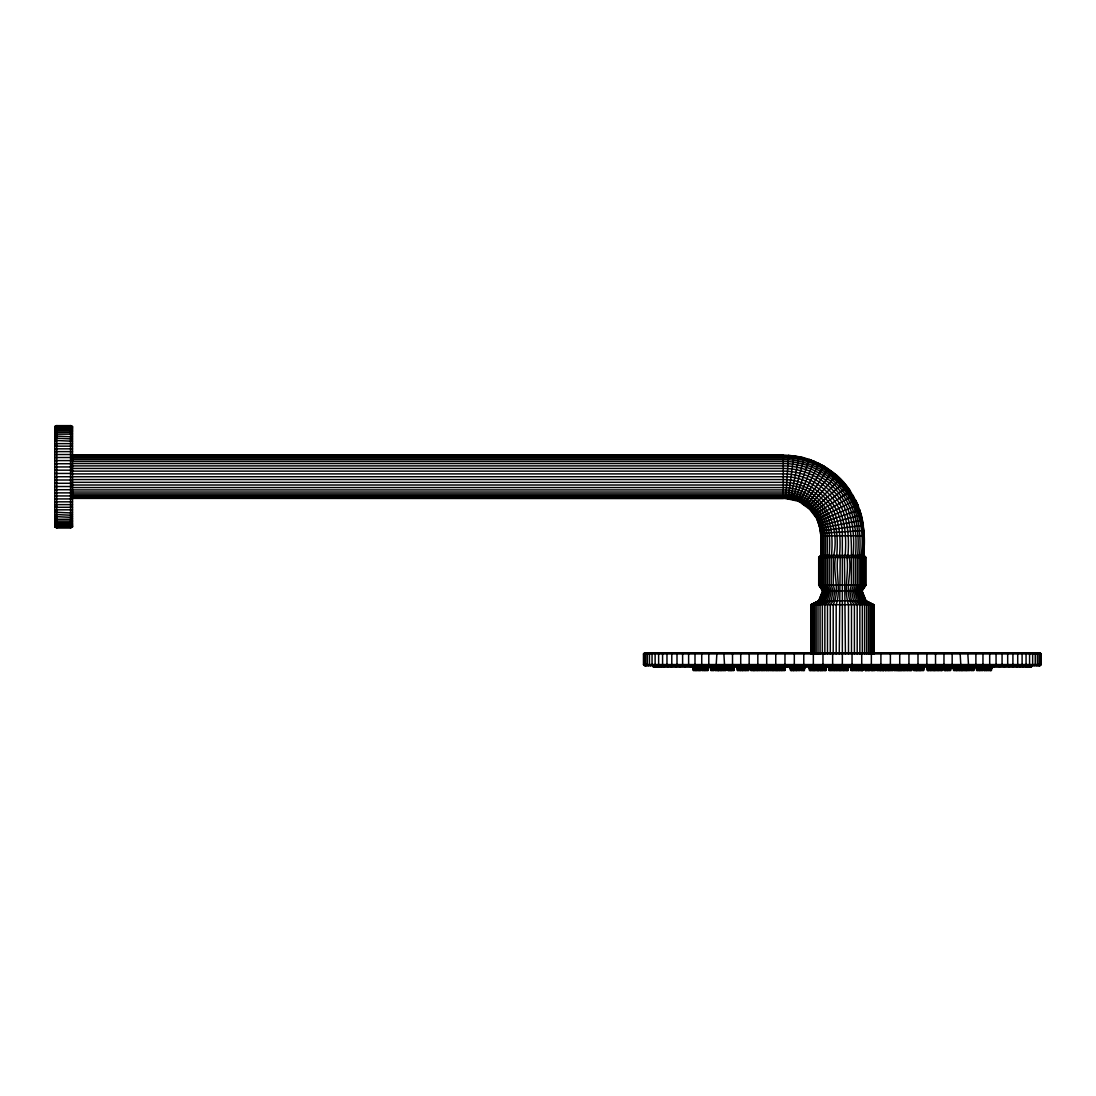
<?xml version="1.0" encoding="UTF-8"?>
<svg xmlns="http://www.w3.org/2000/svg" width="1096" height="1096" viewBox="0 0 1096 1096"><rect width="100%" height="100%" fill="white"/><g stroke="black" fill="none" stroke-linecap="round" stroke-linejoin="round"><path stroke-width="1.5" d="M71.487 455.073L783.284 455.251L783.27 498.379L71.487 498.379M810.999 653.928L810.999 604.704L818.835 600.772L822.754 590.922L818.712 585.017L818.712 557.453L820.685 555.48C821.836 539.15 822.041 519.025 808.067 507.53L836.508 475.102L823.644 465.882L809.232 459.347M821.425 555.48C822.384 539.643 822.959 520.655 810.259 508.818C803.19 501.735 793.285 497.625 783.27 497.653L71.487 497.653M823.589 555.48C824.685 539.054 824.891 519.518 811.78 507.284C804.327 499.803 793.847 495.461 783.27 495.488L71.487 495.488M825.165 555.48C826.343 538.615 826.302 518.682 812.89 506.174C805.149 498.392 794.258 493.885 783.27 493.912L71.487 493.912M829.165 555.48C830.549 537.533 829.878 516.586 815.725 503.352C807.231 494.83 795.312 489.885 783.27 489.912L71.487 489.912M831.522 555.48C833.029 536.889 831.987 515.339 817.383 501.68C808.464 492.721 795.929 487.528 783.284 487.556L71.487 487.556M836.741 555.48C838.467 535.478 836.645 512.599 821.082 497.995C811.191 488.063 797.299 482.309 783.284 482.336L71.487 482.336M839.522 555.48C841.358 534.725 839.125 511.147 823.041 496.022C812.643 485.583 798.025 479.527 783.284 479.555L71.487 479.555M832.645 652.75L832.645 665.738M852.044 665.738L852.044 652.75M814.177 461.211L797.669 501.064L785.722 498.461L788.558 455.237L804.176 457.827L793.819 455.758M822.973 652.75L822.973 665.738M840.221 555.48L839.262 653.928M861.716 665.738L861.716 652.75M695.631 670.464L695.809 667.122M698.303 670.464L698.508 667.122M700.152 670.464L700.344 667.122M704.221 670.464L704.413 667.122M707.235 670.464L707.441 667.122M713.236 670.464L713.428 667.122M717.373 670.464L717.565 667.122M720.771 670.464L720.976 667.122M731.402 670.464L731.594 668.492M733.169 670.464L733.361 667.122M739.704 670.464L739.896 667.122M744.787 670.464L745.17 665.738M747.883 670.464L748.088 667.122M753.144 670.464L753.24 665.738M756.569 670.464L756.761 667.122M759.583 670.464L759.775 667.122M764.296 670.464L764.487 667.122M768.118 670.464L768.31 667.122M772.283 670.464L772.475 667.122M775.365 670.464L775.557 667.122M777.05 670.464L777.256 667.122M781.558 670.464L781.749 667.122L782.037 670.464M784.188 670.464L784.38 667.122M795.669 670.464L795.874 667.122M796.655 670.464L796.861 667.122M799.121 670.464L799.327 667.122M803.204 670.464L803.409 667.122M817.041 670.464L817.246 667.122M817.739 670.464L817.958 667.122M819.972 670.464L820.164 667.122M822.192 670.464L822.384 668.492M824.233 670.464L824.425 667.122M825.22 670.464L825.411 667.122M832.933 670.464L833.07 665.738M839.851 668.492L839.646 670.464L839.92 667.122M843.139 670.464L843.441 667.122L843.838 670.464M846.208 670.464L846.4 667.122M847.263 670.464L847.386 667.122M854.839 670.464L855.031 667.122M858.552 670.464L858.743 668.492M861.045 670.464L861.237 667.122M862.223 667.122L862.031 670.464L861.963 667.122M868.018 670.464L868.224 667.122M869.224 670.464L869.416 667.122M874.416 670.464L874.622 667.122M879.156 670.464L879.348 667.122M882.691 670.464L882.883 668.492M883.088 670.464L883.294 667.122M888.596 670.464L888.788 667.122M892.35 670.464L892.541 667.122M896.542 670.464L896.747 667.122M897.953 670.464L898.145 667.122M899.638 670.464L899.843 667.122M903.447 670.464L903.652 667.122M906.885 670.464L907.077 667.122M909.201 670.464L909.392 667.122M910.297 668.492L910.091 670.464L910.379 667.122M911.105 667.122L910.899 670.464L911.283 667.122M915.982 670.464L916.174 667.122M918.147 670.464L918.338 667.122M922.873 670.464L923.065 667.122M930.449 670.464L930.655 667.122M933.121 670.464L933.313 667.122M934.45 670.464L934.641 667.122M937.135 670.464L937.327 667.122M940.505 670.464L940.697 667.122M941.533 670.464L941.683 667.122M955.959 670.464L956.15 667.122M959.041 670.464L959.233 667.122M961.11 670.464L961.315 668.492M964.562 670.464L964.754 667.122M966.165 670.464L966.398 667.122M968.891 670.464L969.097 667.122M973.029 670.464L973.234 667.122M979.029 670.464L979.221 667.122M982.043 670.464L982.386 665.738M990.017 670.464L990.209 667.122M990.633 670.464L990.935 667.122L990.592 670.464M788.161 498.707L793.792 455.95M813.342 652.75L813.342 665.738M871.347 665.738L871.443 604.704L864.169 600.772L860.538 590.922L864.169 585.017L864.169 557.453L862.36 555.48C870.265 506.037 835.385 456.073 783.284 456.717L71.487 456.717M696.535 667.122L696.207 670.464L695.809 668.492M698.878 670.464L699.221 667.122M700.728 670.464L701.07 667.122M704.797 670.464L705.139 667.122M707.811 670.464L708.153 667.122M713.811 670.464L714.154 667.122M717.948 670.464L718.277 667.122M721.346 670.464L721.689 667.122M725.73 670.464L726.073 667.122M733.745 670.464L734.087 667.122M740.28 670.464L740.622 667.122M745.362 670.464L745.705 667.122M748.458 670.464L748.801 667.122M757.144 670.464L757.487 667.122M760.158 670.464L760.501 667.122M764.871 670.464L765.213 668.492M768.693 670.464L769.036 667.122M772.858 670.464L773.201 668.492M775.941 670.464L776.283 668.492M777.626 670.464L777.968 667.122M784.763 670.464L785.106 667.122M796.258 670.464L796.587 667.122M797.23 670.464L797.833 667.122M799.696 670.464L800.039 667.122M803.779 670.464L804.122 667.122M804.149 670.464L804.491 667.122M817.616 670.464L817.958 668.492M818.315 670.464L818.657 667.122M820.548 670.464L820.89 667.122M824.808 670.464L825.151 667.122M825.795 670.464L826.137 667.122M833.508 670.464L833.851 667.122M840.221 670.464L840.646 667.122M843.715 670.464L844.043 667.122M846.783 670.464L847.126 667.122M847.838 670.464L848.181 667.122M855.414 670.464L855.798 667.122M861.62 670.464L861.963 668.492M862.251 670.464L862.579 667.122M862.607 670.464L862.853 667.122M868.594 670.464L868.936 668.492M869.799 670.464L870.073 665.738M874.992 670.464L875.334 667.122M879.732 670.464L880.074 668.492M883.266 670.464L883.609 667.122M883.664 670.464L883.869 667.122M889.171 670.464L889.514 667.122M892.925 670.464L893.267 667.122M898.528 670.464L898.871 667.122L898.857 670.464M903.803 670.464L904.145 667.122M907.461 670.464L907.803 667.122M909.776 670.464L910.118 667.122M910.666 670.464L911.009 668.492M911.475 670.464L911.817 667.122M916.557 670.464L916.9 667.122M916.859 670.464L917.201 668.492L916.763 670.464M918.722 670.464L919.065 668.492M923.448 670.464L923.791 667.122M935.354 667.122L935.025 670.464L934.641 668.492M937.71 670.464L938.053 668.492M941.08 670.464L941.423 667.122M942.108 670.464L942.45 667.122M950.369 670.464L950.712 667.122M956.534 670.464L956.877 667.122M959.617 670.464L959.959 667.122M965.138 670.464L965.48 668.492M967.124 667.122L966.74 670.464L966.398 668.492M969.467 670.464L969.809 667.122M973.604 670.464L973.947 667.122M979.605 670.464L979.947 667.122M982.619 670.464L982.961 667.122M986.701 670.464L987.03 667.122M991.209 670.464L991.551 667.122M803.779 652.75L803.779 665.738M838.125 555.48L837.741 557.453C835.645 573.085 841.139 589.58 836.193 604.704L836.193 653.928M880.91 665.738L880.91 652.75M790.572 499.105L799.025 456.621M699.097 670.464L699.495 668.492M705.002 670.464L705.399 667.122M708.427 667.122L708.03 670.464L701.851 670.464L701.467 667.122M721.565 670.464L721.949 667.122M726.333 667.122L725.853 670.464L715.003 670.464M734.347 667.122L733.95 670.464L727.95 670.464L727.552 667.122M740.485 670.464L740.882 667.122M745.581 670.464L745.979 667.122M749.075 667.122L748.678 670.464L737.348 670.464L736.95 667.122M768.913 670.464L769.296 667.122M776.146 670.464L776.543 667.122M785.366 667.122L784.969 670.464L765.762 670.464L765.364 667.122M796.463 670.464L796.861 668.492M803.998 670.464L804.382 668.492M804.752 667.122L804.368 670.464L800.847 670.464L800.45 667.122M817.835 670.464L818.233 667.122M818.534 670.464L818.918 667.122M820.753 670.464L821.151 667.122M825.014 670.464L825.411 668.492M826.398 667.122L826.014 670.464L809.478 670.464L809.095 667.122M839.783 670.464L840.18 667.122M840.44 670.464L840.824 667.122M846.989 670.464L847.386 668.492M848.441 667.122L848.057 670.464L829.069 670.464L828.672 667.122M861.826 670.464L862.223 668.492M862.456 670.464L862.853 668.492M863.21 667.122L862.826 670.464L850.976 670.464L850.578 667.122M868.813 670.464L869.197 667.122M875.594 667.122L875.211 670.464L870.854 670.464L870.457 667.122M883.472 670.464L883.869 668.492M889.377 670.464L889.856 667.122M893.528 667.122L893.13 670.464L884.773 670.464M897.336 670.464L897.734 667.122M898.747 670.464L899.131 667.122M912.078 667.122L911.694 670.464L904.515 670.464M917.078 670.464L917.462 667.122M924.051 667.122L923.654 670.464L913.612 670.464L913.228 667.122M933.902 670.464L934.299 667.122M941.286 670.464L941.683 668.492M942.711 667.122L942.313 670.464L927.339 670.464L926.942 667.122M950.986 667.122L950.588 670.464L944.204 670.464L943.807 667.122M956.74 670.464L957.137 668.492M959.822 670.464L960.219 667.122M974.207 667.122L973.823 670.464L970.672 670.464L970.275 667.122M980.276 667.122L979.81 670.464L979.55 668.492M986.907 670.464L987.304 667.122M990.811 670.464L991.195 667.122M991.812 667.122L991.428 670.464L983.756 670.464L983.359 667.122M794.312 652.75L794.312 665.738M890.377 665.738L890.377 652.75M804.122 458.005L792.956 499.653L795.299 500.365L809.163 459.525L804.176 457.827M784.969 652.75L784.969 665.738M836.056 555.48L835.481 557.453C832.467 572.989 840.481 590.265 833.207 604.704L833.207 653.928M899.72 665.738L899.72 652.75M775.749 652.75L775.749 665.738M908.94 665.738L908.94 652.75M766.693 652.75L766.693 665.738M917.996 665.738L917.996 652.75M810.848 653.928L810.848 604.704L818.712 600.772L822.658 590.922L818.835 585.017L818.835 557.453L820.794 555.48L820.877 535.903L820.151 528.464L817 519.162L855.017 500.42C847.866 482.117 828.768 466.088 809.163 459.525M797.669 501.064L799.902 502.078L818.986 463.389M757.829 652.75L757.829 665.738M926.86 665.738L926.86 652.75M749.157 652.75L749.157 665.738M832.138 555.48L831.206 557.453L831.206 585.017L833.07 590.922L831.206 600.772L827.494 604.704L827.494 653.928M935.532 665.738L935.532 652.75M799.902 502.078L809.725 509.339L815.671 517.093L853.181 495.433M740.718 652.75L740.718 665.738M943.971 665.738L943.971 652.75M732.525 652.75L732.525 665.738M830.316 555.48L829.22 557.453L829.22 585.017L831.412 590.922L829.22 600.772L824.85 604.704L824.85 653.928M952.164 665.738L952.164 652.75M823.644 465.882L801.984 503.393L806.053 506.119L832.426 471.746M724.593 652.75L723.881 653.928L724.593 665.738M960.096 665.738L960.808 664.56L960.096 652.75M716.948 652.75L716.195 664.56L716.948 665.738M828.603 555.48L827.357 557.453L827.357 585.017L829.85 590.922L827.357 600.772L822.356 604.704L822.356 653.928M967.754 665.738L968.494 664.56L967.754 652.75M804.067 504.694L828.124 468.677M873.841 653.928L873.841 604.704L865.977 600.772L862.031 590.922L865.977 585.017L818.712 585.017M709.592 652.75L708.797 653.928L708.797 664.56L709.592 665.738M975.098 665.738L975.892 664.56L975.892 653.928L975.098 652.75M702.563 652.75L701.728 653.928L701.728 664.56L702.563 665.738M982.126 665.738L982.961 664.56L982.961 653.928L982.126 652.75M695.878 652.75L695.001 653.928L695.001 664.56L695.878 665.738M988.811 665.738L989.688 664.56L989.688 653.928L988.811 652.75M689.535 652.75L688.63 653.928L688.63 664.56L689.535 665.738M995.154 665.738L996.058 664.56L996.058 653.928L995.154 652.75M825.603 555.48L824.082 557.453L824.082 585.017L827.124 590.922L824.082 600.772L818 604.704L818 653.928M683.575 652.75L682.616 653.928L682.616 664.56L683.575 665.738M1001.114 665.738L1002.073 664.56L1002.073 653.928L1001.114 652.75M677.986 652.75L676.999 653.928L676.999 664.56L677.986 665.738M824.343 555.48L822.699 557.453L822.699 585.017L825.973 590.922L822.699 600.772L816.15 604.704L816.15 653.928M1006.703 665.738L1007.69 664.56L1007.69 653.928L1006.703 652.75M672.793 652.75L671.78 653.928L671.78 664.56L672.793 665.738M1011.896 665.738L1012.91 664.56L1012.91 653.928L1011.896 652.75M668.012 652.75L666.971 653.928L666.971 664.56L668.012 665.738M823.247 555.48L821.507 557.453L821.507 585.017L824.987 590.922L821.507 600.772L814.561 604.704L814.561 653.928M1016.677 665.738L1017.718 664.56L1017.718 653.928L1016.677 652.75M663.655 652.75L662.587 653.928L662.587 664.56L663.655 665.738M1021.034 665.738L1022.102 664.56L1022.102 653.928L1021.034 652.75M659.724 652.75L658.628 653.928L658.628 664.56L659.724 665.738M1024.966 665.738L1026.062 664.56L1026.062 653.928L1024.966 652.75M656.23 652.75L655.12 653.928L655.12 664.56L656.23 665.738M1028.459 665.738L1029.582 664.56L1029.582 653.928L1028.459 652.75M653.189 652.75L652.052 653.928L652.052 664.56L653.189 665.738M821.616 555.48L819.74 557.453L819.74 585.017L823.507 590.922L819.74 600.772L812.205 604.704L812.205 653.928M650.599 652.75L649.449 653.928L649.449 664.56L650.599 665.738M1034.09 665.738L1035.241 664.56L1035.241 653.928L1034.09 652.75M648.476 652.75L647.311 653.928L647.311 664.56L648.476 665.738M821.11 555.48L819.178 557.453L819.178 585.017L823.041 590.922L819.178 600.772L811.451 604.704L811.451 653.928M1036.227 665.738L1037.378 664.56L1037.378 653.928L1036.227 652.75M646.804 652.75L645.64 653.928L645.64 664.56L646.804 665.738M1037.885 665.738L1039.049 664.56L1039.049 653.928L1037.885 652.75M645.626 652.75L644.448 653.928L644.448 664.56L645.626 665.738M1039.063 665.738L1040.241 664.56L1040.241 653.928L1039.063 652.75M644.914 652.75L643.736 653.928L643.736 664.56L644.914 665.738M809.725 509.339L840.358 478.719L843.975 482.569L850.4 490.94L814.534 514.901M1039.775 665.738L1040.967 664.56L1040.967 653.928L1039.775 652.75M643.489 653.928L644.667 652.75L1040.022 652.75L1041.2 653.928L1041.2 664.56L1040.022 665.738L644.667 665.738L643.489 664.56L643.489 653.928L1041.2 653.928M811.547 511.01L843.975 482.569M847.318 486.651L812.958 513.024M54.8 426.522L56.773 425.536L56.773 527.916L54.8 526.929L54.8 426.522L56.773 425.645L70.555 425.645L72.514 426.632L72.514 526.929L70.555 527.916L70.555 425.536L72.514 426.522M72.514 526.82L70.555 527.806L56.773 527.806L54.8 526.82M54.8 426.947L56.773 425.974L70.555 425.974L72.514 426.947M72.514 526.505L70.555 527.477L56.773 527.477L54.8 526.505M54.8 427.481L56.773 426.522L70.555 426.522L72.514 427.481M72.514 525.97L70.555 526.929L56.773 526.929L54.8 525.97M54.8 428.235L56.773 427.276L70.555 427.276L72.514 428.235M72.514 525.217L70.555 526.176L56.773 526.176L54.8 525.217M54.8 429.18L56.773 428.248L70.555 428.248L72.514 429.18M72.514 524.272L70.555 525.203L56.773 525.203L54.8 524.272M72.514 523.107L70.555 524.025L56.773 524.025L54.8 523.107M54.8 430.344L56.773 429.44L70.555 429.44L72.514 430.344M54.8 431.701L56.773 430.81L70.555 430.81L72.514 431.701M72.514 521.751L70.555 522.641L56.773 522.641L54.8 521.751M54.8 433.249L56.773 432.399L70.555 432.399L72.514 433.249M72.514 520.203L70.555 521.066L56.773 521.066L54.8 520.203M54.8 434.989L56.773 434.167L70.555 434.167L72.514 434.989M72.514 518.476L70.555 519.285L56.773 519.285L54.8 518.476M873.69 653.928L873.69 604.704L865.854 600.772L861.936 590.922L865.854 585.017L865.854 557.453L863.895 555.48L863.306 525.258L861.25 514.901L857.853 504.9L817.835 521.477M54.8 436.893L56.773 436.112L72.514 436.893M72.514 516.559L70.555 517.339L54.8 516.559M54.8 438.975L56.773 438.236L72.514 438.975M72.514 514.476L70.555 515.216L54.8 514.476M54.8 441.222L56.773 440.524L72.514 441.222M72.514 512.229L70.555 512.928L54.8 512.229M859.716 509.846L818.698 523.765M54.8 443.62L72.514 443.62M72.514 509.832L54.8 509.832M54.8 446.168L72.514 446.168M72.514 507.297L54.8 507.297M54.8 448.839L72.514 448.839M72.514 504.626L54.8 504.626M861.25 514.901L819.411 526.107M54.8 451.62L72.514 451.62M72.514 501.831L54.8 501.831M54.8 454.525L72.514 454.525M72.514 498.927L54.8 498.927M820.151 528.464L862.456 520.038M54.8 457.512L72.514 457.512M72.514 495.94L54.8 495.94M54.8 460.594L72.514 460.594M72.514 492.871L54.8 492.871M863.306 525.258L820.37 530.916M54.8 463.731L72.514 463.731M72.514 489.72L54.8 489.72M54.8 466.937L72.514 466.937M72.514 486.528L54.8 486.528M54.8 470.17L72.514 470.17M72.514 483.281L54.8 483.281M863.826 530.519L820.603 533.341M72.514 480.007L54.8 480.007M54.8 473.445L72.514 473.445M820.685 535.903L864.004 535.684M71.487 455.251L783.284 455.251M71.487 455.813L783.284 455.813C835.878 455.155 871.21 505.53 863.264 555.48M71.487 457.977L783.284 457.977C834.727 457.333 868.95 506.722 861.1 555.48M71.487 459.539L783.284 459.539C804.957 459.471 826.37 469.184 840.605 485.514C857.894 504.256 861.552 530.998 859.524 555.48M71.487 461.416L783.284 461.416C804.423 461.348 825.315 470.814 839.207 486.747C856.195 505.16 859.648 531.45 857.661 555.48L859.045 557.453L859.045 585.017L856.264 590.922L859.045 600.772L864.621 604.704L864.621 653.928M71.487 463.54L783.284 463.54C803.82 463.471 824.11 472.677 837.604 488.158C854.264 506.174 857.456 531.971 855.524 555.48M71.487 465.896L783.284 465.896C803.149 465.827 822.781 474.732 835.823 489.707C852.126 507.311 855.044 532.546 853.168 555.48M71.487 468.444L783.284 468.444C802.423 468.376 821.342 476.952 833.919 491.378C850.702 509.024 851.674 534.78 851.387 557.453L851.387 585.017L849.88 590.922L851.387 600.772L854.401 604.704L854.401 653.928M71.487 471.116L783.284 471.116C801.656 471.061 819.822 479.295 831.905 493.159C847.372 509.818 849.674 533.834 847.948 555.48M71.487 473.897L783.284 473.897C800.875 473.842 818.26 481.719 829.809 494.981C844.852 511.161 846.811 534.505 845.167 555.48M54.8 476.733L783.284 476.733C814.849 475.952 843.125 504.229 842.345 535.793L842.345 670.464M71.487 485.021L783.284 485.021C821.11 484.61 841.632 523.491 833.303 557.453L833.303 585.017L834.81 590.922L833.303 600.772L830.288 604.704L830.288 653.928M71.487 492.036L783.27 492.036C795.71 491.994 807.999 497.57 816.178 506.941C828.329 519.888 827.96 538.999 827.028 555.48L825.644 557.453L825.644 585.017L828.425 590.922L825.644 600.772L820.068 604.704L820.068 653.928M71.487 496.735L783.27 496.735C794.381 496.694 805.355 501.667 812.643 510.037C824.041 522.162 823 540.164 822.343 555.48L820.52 557.453L820.52 585.017L824.151 590.922L820.52 600.772L813.246 604.704L813.246 653.928M71.487 498.201L785.722 498.461M820.685 555.48L864.004 555.48L865.977 557.453L818.712 557.453M822.658 590.922L862.031 590.922M818.712 600.772L865.977 600.772M810.848 604.704L873.841 604.704M643.489 664.56L1041.2 664.56M720.771 667.505L720.675 670.464M725.045 667.505L725.045 670.464L725.347 667.122M766.542 667.505L766.652 670.464M811.478 667.505L811.574 670.464L811.273 667.122M813.629 667.505L813.725 670.464M861.045 667.505L860.935 670.464M872.841 667.505L872.95 670.464M949.698 667.505L949.698 670.464L949.999 667.122M971.453 667.505L971.563 670.464L971.262 667.122M692.878 667.122L692.878 668.492L708.427 668.492M710.482 667.122L710.482 668.492L721.949 668.492M722.319 667.122L722.319 668.492L726.333 668.492M727.552 668.492L734.347 668.492M736.95 668.492L749.075 668.492M750.39 667.122L750.39 668.492L769.296 668.492M769.529 668.492L785.366 668.492M790.148 667.122L790.148 668.492L804.752 668.492M809.095 668.492L810.081 668.492L810.273 670.464L810.287 667.122M826.398 668.492L810.287 668.492L810.684 670.464M828.672 668.492L848.441 668.492M850.578 668.492L863.21 668.492M864.854 667.122L864.854 668.492L871.443 668.492L871.649 670.464L871.745 667.505M871.663 667.122L871.663 668.492L875.594 668.492M876.458 667.122L876.389 668.492L893.528 668.492M893.788 667.122L893.788 668.492L912.078 668.492M913.228 668.492L924.051 668.492M926.942 668.492L942.711 668.492M943.807 668.492L950.986 668.492M953.205 667.122L953.205 668.492L974.207 668.492M976.276 667.122L976.276 668.492L991.812 668.492M700.933 670.464L693.261 670.464L692.878 668.492M761.035 670.464L765.077 670.464M799.916 670.464L790.545 670.464L790.148 668.492M870.005 670.464L865.251 670.464L864.854 668.492M982.838 670.464L976.659 670.464L976.276 668.492M783.284 455.073L788.545 455.429M785.736 498.283L790.613 498.927M836.508 475.102L840.358 478.719M863.58 555.48L865.511 557.453L865.511 585.017L861.662 590.922L865.511 600.772L873.238 604.704L873.238 653.928M1031.5 652.75L1032.638 653.928L1032.638 664.56L1031.35 667.122L653.339 667.122L653.339 665.738M863.073 555.48L864.95 557.453L864.95 585.017L861.182 590.922L864.95 600.772L872.485 604.704L872.485 653.928M861.442 555.48L863.182 557.453L863.182 585.017L859.702 590.922L863.182 600.772L870.128 604.704L870.128 653.928M860.346 555.48L861.99 557.453L861.99 585.017L858.716 590.922L861.99 600.772L868.539 604.704L868.539 653.928M859.086 555.48L860.607 557.453L860.607 585.017L857.565 590.922L860.607 600.772L866.689 604.704L866.689 653.928M856.086 555.48L857.332 557.453L857.332 585.017L854.839 590.922L857.332 600.772L862.333 604.704L862.333 653.928M854.373 555.48L855.469 557.453L855.469 585.017L853.277 590.922L855.469 600.772L859.853 604.704L859.853 653.928M853.031 495.529L857.688 504.968M852.551 555.48L853.483 557.453L853.483 585.017L851.619 590.922L853.483 600.772L857.195 604.704L857.195 653.928M855.675 500.091L857.853 504.9M859.538 509.9C864.826 524.505 863.895 540.246 863.812 555.48M848.633 555.48L849.208 557.453C852.222 572.989 844.208 590.265 851.496 604.704L851.496 653.928M966.535 670.464L966.138 667.122M961.466 670.464L961.069 667.122M953.205 668.492L953.602 670.464L969.686 670.464L970.083 667.122M947.04 668.492L947.437 670.464M945.341 670.464L944.793 667.122M938.135 670.464L937.738 667.122M934.367 668.492L934.765 670.464M930.751 670.464L930.353 667.122M928.093 670.464L927.696 667.122M920.503 670.464L920.106 667.122M919.078 670.464L918.681 667.122M900.693 668.492L901.09 670.464L900.693 667.122M900.871 670.464L900.474 667.122M899.72 670.464L899.323 667.122M893.788 668.492L894.185 670.464L904.241 670.464L904.638 667.122M885.445 670.464L885.047 667.122M880.732 670.464L880.198 667.122M880.321 670.464L880.074 667.122M876.389 668.492L876.855 670.464L883.883 670.464L884.267 667.122M871.663 668.492L872.06 670.464M865.265 668.492L865.662 670.464M858.689 670.464L858.291 667.122M855.798 668.492L856.195 670.464M833.823 668.492L834.22 670.464M821.863 670.464L821.479 667.122L821.411 670.464M814.684 670.464L814.287 667.122M812.835 670.464L812.437 667.122M793.545 668.492L793.929 670.464M793.312 670.464L792.915 667.122M791.161 667.122L791.559 670.464M781.818 670.464L781.434 667.122M779.188 670.464L778.79 667.122M772.995 670.464L772.612 667.122M761.528 668.492L761.926 670.464L761.528 665.738M753.445 670.464L753.062 667.122M750.39 668.492L750.787 670.464L760.364 670.464L760.912 667.122M730.799 670.464L730.402 667.122M729.032 670.464L728.539 667.122M722.319 668.492L722.785 670.464M718.017 668.492L718.414 670.464M718.044 670.464L717.647 667.122M710.482 668.492L710.866 670.464L714.017 670.464L714.414 667.122M695.946 670.464L695.549 667.122M846.564 555.48L846.948 557.453C849.044 573.085 843.55 589.58 848.496 604.704L848.496 653.928M987.866 670.464L987.523 667.122M983.961 670.464L983.633 667.122M976.879 670.464L976.536 667.122M970.878 670.464L970.535 667.122M962.069 667.122L962.411 670.464M961.672 670.464L961.329 667.122M956.548 668.492L956.89 670.464M953.808 670.464L953.465 667.122M947.643 670.464L947.355 665.738M945.56 670.464L945.218 667.122M944.41 670.464L944.067 667.122M938.354 670.464L938.012 667.122M930.627 668.492L930.97 670.464M927.956 667.122L928.298 670.464M927.545 670.464L927.202 667.122M919.284 670.464L918.941 667.122M913.831 670.464L913.489 667.122M904.734 670.464L904.392 667.122M899.926 670.464L899.583 667.122M894.391 670.464L894.048 667.122M889.856 668.492L890.199 670.464M886.445 670.464L885.828 667.122M885.321 667.122L885.65 670.464M884.993 670.464L884.65 667.122M880.198 668.492L880.54 670.464M877.06 670.464L876.663 667.122M872.265 670.464L871.923 667.122M871.06 670.464L870.731 667.122M865.867 670.464L865.525 667.122M865.456 670.464L865.114 667.122M858.894 670.464L858.552 667.122M856.401 670.464L856.058 667.122M852.674 670.464L852.346 667.122M851.181 670.464L850.838 667.122M844.057 670.464L843.715 667.122M840.646 668.492L840.975 670.464M836.851 670.464L836.508 667.122M834.44 670.464L834.097 667.122M830.782 670.464L830.439 667.122M829.275 670.464L828.946 667.122M822.082 670.464L821.74 667.122M814.547 668.492L814.89 670.464M813.054 670.464L812.711 667.122M810.889 670.464L810.561 667.122M809.697 670.464L809.355 667.122M801.053 670.464L800.71 667.122M793.518 670.464L793.175 667.122M791.764 670.464L791.422 667.122M790.75 670.464L790.408 667.122M773.214 670.464L772.872 667.122M770.132 670.464L769.789 667.122M765.967 670.464L765.625 667.122M762.131 670.464L761.802 667.122M760.912 668.492L761.24 670.464M757.089 668.492L757.432 670.464L757.802 667.122L758.007 670.464M754.048 667.122L754.418 670.464M753.322 668.492L753.664 670.464M750.993 670.464L750.65 667.122M742.636 670.464L742.293 667.122M737.553 670.464L737.334 665.738M730.676 668.492L731.018 670.464M729.237 670.464L728.909 667.122M728.155 670.464L727.812 667.122M723.004 670.464L722.661 667.122M718.277 668.492L718.62 670.464M718.25 670.464L717.921 667.122M715.222 670.464L714.88 667.122M711.085 670.464L710.742 667.122M702.07 670.464L701.728 667.122M693.48 670.464L693.138 667.122M871.347 652.75L871.526 653.928M988.441 670.464L988.25 667.122M984.537 670.464L984.345 667.122M980.276 668.492L980.468 670.464M977.454 670.464L977.248 667.122M967.124 668.492L967.316 670.464M962.987 670.464L962.781 667.122M962.055 668.492L962.247 670.464L961.795 667.122M957.466 670.464L957.137 667.122M954.383 670.464L954.191 667.122M948.218 670.464L948.026 667.122M944.793 668.492L944.985 670.464M938.93 670.464L938.724 667.122M935.354 668.492L935.559 670.464M931.545 670.464L931.449 665.738M928.874 670.464L928.682 667.122M927.928 668.492L928.12 670.464M921.298 670.464L921.092 667.122M919.859 670.464L919.667 667.122M907.42 668.492L907.625 670.464L908.063 667.122M905.31 670.464L905.104 667.122M901.871 670.464L901.679 667.122M900.501 670.464L900.309 667.122M894.966 670.464L894.774 667.122M890.774 670.464L890.582 667.122M885.363 668.492L885.568 670.464M881.115 670.464L880.924 667.122M877.581 670.464L877.375 667.122M872.841 670.464L872.649 667.122M866.443 670.464L866.251 667.122M865.84 668.492L866.032 670.464M859.47 670.464L859.278 667.122M856.976 670.464L856.784 667.122M853.263 670.464L853.058 667.122M851.756 670.464L851.619 665.738M844.632 670.464L844.427 667.122M841.564 670.464L841.358 667.122M837.426 670.464L837.221 667.122M835.015 670.464L834.81 667.122M831.357 670.464L831.152 667.122M829.864 670.464L829.658 667.122M822.658 670.464L822.466 667.122M820.616 670.464L820.425 667.122M818.191 668.492L818.397 670.464M815.465 670.464L815.273 667.122M813.629 670.464L813.424 667.122M801.628 670.464L801.436 667.122M794.093 670.464L793.901 667.122M792.34 670.464L792.148 667.122M791.134 668.492L791.326 670.464M782.613 670.464L782.407 667.122M779.982 670.464L779.777 667.122M777.612 668.492L777.804 670.464L778.229 667.122M773.79 670.464L773.598 667.122M770.707 670.464L770.515 667.122M766.542 670.464L766.351 667.122M762.72 670.464L762.515 667.122M754.993 670.464L754.802 667.122M754.048 668.492L754.24 670.464L753.815 667.122M751.568 670.464L751.377 667.122M746.308 670.464L746.116 667.122M743.211 670.464L743.02 667.122M740.622 668.492L740.814 670.464M731.594 670.464L731.388 667.122M729.826 670.464L729.758 665.738M728.539 668.492L728.73 670.464M723.579 670.464L723.374 667.122M719.195 670.464L719.003 667.122M715.798 670.464L715.592 667.122M705.66 670.464L705.468 667.122M702.646 670.464L702.303 665.738M696.535 668.492L696.727 670.464M844.468 555.48L845.427 653.928M1031.13 665.738L1031.13 667.122M1030.446 665.738L1030.446 667.122M1029.308 665.738L1029.308 667.122M1027.719 665.738L1027.719 667.122M1025.692 665.738L1025.692 667.122M1023.212 665.738L1023.212 667.122M1020.308 665.738L1020.308 667.122M1016.965 665.738L1016.965 667.122M1013.211 665.738L1013.211 667.122M1009.032 665.738L1009.032 667.122M1004.47 665.738L1004.47 667.122M999.497 665.738L999.497 667.122M994.154 665.738L994.154 667.122M989.236 667.122L989.236 670.464M988.455 665.738L988.455 667.122M986.318 667.122L986.112 670.464L986.016 667.505M985.331 667.122L985.331 670.464M984.646 667.505L984.646 670.464M981.263 667.122L981.263 670.464M978.235 667.122L978.235 670.464M976.002 665.738L976.002 667.122M972.248 667.122L972.248 670.464M969.275 665.738L969.275 667.122M968.111 667.122L968.111 670.464M965.74 667.122L965.343 670.464L965.48 667.122M963.768 667.122L963.768 670.464M962.247 665.738L962.247 667.122M960.329 667.122L960.329 670.464M958.247 667.122L958.247 670.464M955.178 667.122L955.178 670.464M954.945 665.738L954.945 667.122M949.013 667.122L949.013 670.464M946.917 667.122L946.917 670.464M946.245 667.505L946.245 670.464L945.93 667.122M940.93 667.122L940.93 668.492M939.519 665.738L939.71 670.464M936.34 667.122L936.34 670.464M934.039 667.122L933.696 670.464L933.655 667.122M932.326 667.122L932.326 670.464M929.668 667.122L929.668 670.464M923.161 665.738L923.161 667.122M922.078 667.122L922.078 670.464M920.654 667.122L920.654 670.464L920.38 667.122M919.969 667.505L919.969 670.464M917.201 667.122L917.352 670.464M915.872 667.505L915.872 670.464M915.187 667.122L915.187 670.464M914.681 665.738L914.681 667.122M914.516 667.505L914.516 670.464L914.201 667.122M908.406 667.122L908.406 670.464M906.022 665.738L906.091 670.464M902.666 667.122L902.666 670.464M901.46 667.122L901.46 668.492M901.296 667.122L901.296 670.464L900.953 667.122M897.46 667.122L897.117 670.464L897.213 665.738M895.761 667.122L895.761 670.464M891.555 667.122L891.555 670.464M888.486 667.505L888.486 670.464M888.267 665.738L888.267 667.122M887.801 667.122L887.801 670.464M887.116 667.505L887.116 670.464L886.815 667.122M882.883 667.122L882.992 670.464M881.896 667.122L881.896 670.464M880.595 667.122L880.595 668.492M879.225 665.738L879.225 667.122M878.362 667.122L878.362 670.464M876.718 667.122L876.718 668.492M873.635 667.122L873.635 670.464M871.443 667.122L871.443 668.492M868.936 667.122L868.786 668.492M867.237 667.122L867.237 670.464M860.867 665.738L860.867 667.122M860.25 667.122L860.25 670.464M857.771 667.122L857.771 670.464M854.044 667.122L854.044 670.464M852.551 668.492L852.551 670.464L852.072 667.122M845.413 667.122L845.413 670.464M839.193 667.122L839.002 670.464L839.002 667.505M838.207 667.122L838.207 670.464M836.782 667.122L836.591 670.464L836.248 667.122M835.796 667.122L835.796 670.464M832.138 667.122L832.138 670.464M830.645 668.492L830.645 670.464L830.179 667.122M823.822 665.738L823.822 667.122M823.438 667.122L823.438 670.464M819.178 667.122L819.178 670.464M816.26 667.122L816.26 670.464M814.616 665.738L814.616 667.122M814.41 667.122L814.41 670.464M812.259 667.122L812.259 670.464M810.081 667.122L810.081 668.492M805.464 665.738L805.464 667.122M802.423 667.122L802.423 670.464M798.34 667.122L798.34 670.464M796.422 665.738L796.422 667.122M794.888 667.122L794.888 670.464M793.134 668.492L793.134 670.464M787.476 665.738L787.476 667.122M783.393 667.122L783.393 670.464M780.763 667.122L780.763 670.464M779.585 667.122L779.379 670.464L779.064 667.122M778.667 665.738L778.598 670.464M776.283 667.122L776.269 670.464M774.571 667.122L774.571 670.464M771.502 667.122L771.502 670.464M770.009 665.738L770.009 667.122M767.337 667.122L767.337 670.464M763.501 667.122L763.501 670.464M758.788 667.122L758.788 670.464M755.774 667.122L755.774 670.464M752.363 667.122L752.363 670.464M747.102 667.122L747.102 670.464M744.006 667.122L744.006 670.464M741.608 667.122L741.608 670.464M738.923 667.122L738.923 670.464M738.129 667.505L738.129 670.464L737.937 667.122M732.375 667.122L732.375 670.464M730.676 667.122L730.607 670.464M724.36 667.122L724.36 670.464M722.442 665.738L722.579 668.492M719.99 667.122L719.99 670.464M716.578 667.122L716.578 670.464M715.414 665.738L715.414 667.122M712.441 667.122L712.441 670.464M711.77 667.505L711.77 670.464L711.468 667.122M708.687 665.738L708.687 667.122M706.454 667.122L706.454 670.464M703.427 667.122L703.427 670.464M699.358 667.122L699.358 670.464M697.522 667.122L697.522 670.464M696.234 665.738L696.234 667.122M694.837 667.122L694.837 670.464M694.165 667.505L694.165 670.464L693.864 667.122M690.535 665.738L690.535 667.122M685.192 665.738L685.192 667.122M680.219 665.738L680.219 667.122M675.657 665.738L675.657 667.122M671.478 665.738L671.478 667.122M667.724 665.738L667.724 667.122M664.382 665.738L664.382 667.122M661.477 665.738L661.477 667.122M658.997 665.738L658.997 667.122M656.97 665.738L656.97 667.122M655.381 665.738L655.381 667.122M654.244 665.738L654.244 667.122M653.559 665.738L653.559 667.122M904.364 668.492L904.022 670.464L904.406 668.492M742.43 670.464L741.978 667.122L742.376 670.464"/></g></svg>
